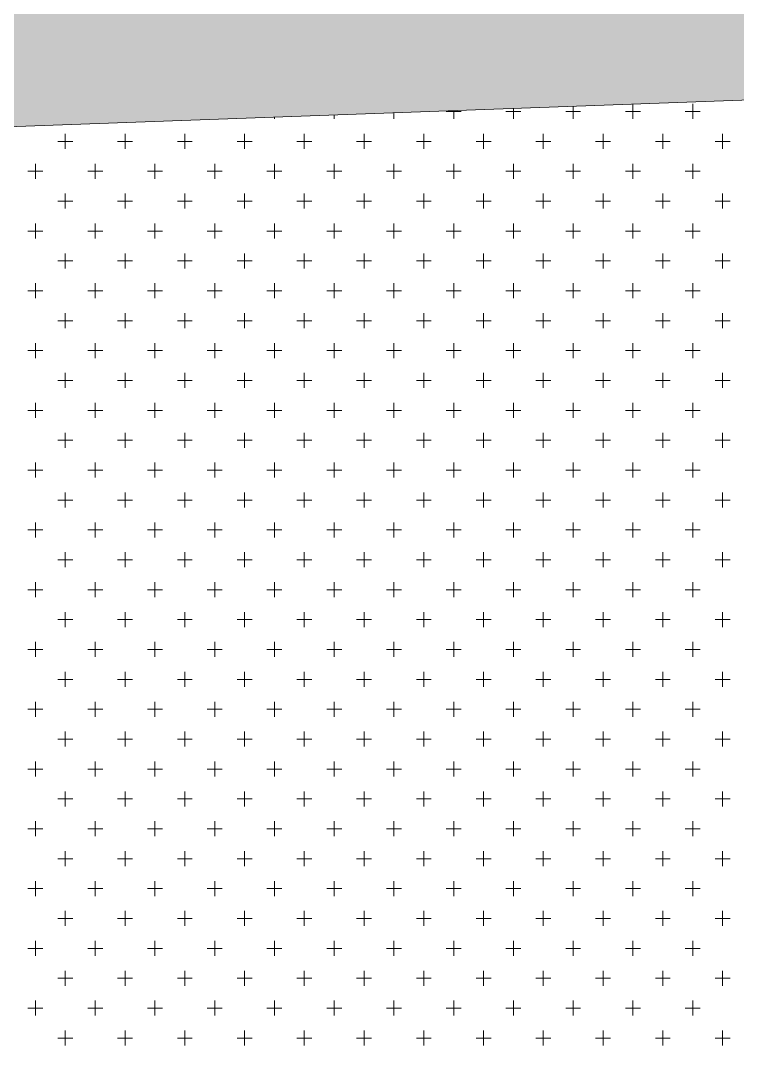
# Model space of a CAD drawing. Header units: metres. Extents: x 476631 to 477421, y 4483749 to 4484052.
# Drawn here: x 477063.91 to 477079.15, y 4483946.3 to 4483968.07 of the extents above; entities that cross this region are included whole.
import ezdxf

# ---------------------------------------------------------------- set-up
doc = ezdxf.new("R2010")
doc.units = ezdxf.units.M
doc.layers.add('PL_PARK', color=97, linetype='Continuous', lineweight=0)
doc.layers.add('serbest', color=10, linetype='Continuous', lineweight=0)

msp = doc.modelspace()

# ---------------------------------------------------------------- hatches: boundary and pattern name
at = {"layer": 'serbest', "true_color": 0x636466}
h = msp.add_hatch(color=251, dxfattribs=at)
h.dxf.hatch_style = 1
h.paths.add_polyline_path([(477094.763, 4483973.947), (477090.012, 4483973.784), (477078.019, 4483973.371), (477066.026, 4483972.959), (477054.033, 4483972.546), (477042.04, 4483972.134), (477030.046, 4483971.722), (477031.844, 4483964.821), (477031.384, 4483964.635), (477092.721, 4483966.873)])

# ---------------------------------------------------------------- linework, layer by layer
at = {"layer": 'PL_PARK', "color": 3}
msp.add_line((477031.384, 4483964.635), (477092.721, 4483966.873), dxfattribs=at)
at = {"layer": 'PL_PARK', "color": 3, "linetype": 'Continuous'}
for p, q in [((477074.389, 4483965.981), (477074.389, 4483966.204)), ((477075.659, 4483965.981), (477075.659, 4483966.25)), ((477076.929, 4483965.981), (477076.929, 4483966.297)), ((477078.199, 4483965.981), (477078.199, 4483966.299)), ((477069.309, 4483965.981), (477069.309, 4483966.019)), ((477070.579, 4483965.981), (477070.579, 4483966.065)), ((477071.849, 4483965.981), (477071.849, 4483966.111)), ((477072.96, 4483966.14), (477073.277, 4483966.14)), ((477073.119, 4483965.981), (477073.119, 4483966.158)), ((477074.23, 4483966.14), (477074.547, 4483966.14)), ((477075.5, 4483966.14), (477075.817, 4483966.14)), ((477076.77, 4483966.14), (477077.087, 4483966.14)), ((477078.04, 4483966.14), (477078.357, 4483966.14)), ((477064.864, 4483965.346), (477064.864, 4483965.664)), ((477066.134, 4483965.346), (477066.134, 4483965.664)), ((477067.404, 4483965.346), (477067.404, 4483965.664)), ((477068.674, 4483965.346), (477068.674, 4483965.664)), ((477069.944, 4483965.346), (477069.944, 4483965.664)), ((477071.214, 4483965.346), (477071.214, 4483965.664)), ((477072.484, 4483965.346), (477072.484, 4483965.664)), ((477073.754, 4483965.346), (477073.754, 4483965.664)), ((477075.024, 4483965.346), (477075.024, 4483965.664)), ((477076.294, 4483965.346), (477076.294, 4483965.664)), ((477077.564, 4483965.346), (477077.564, 4483965.664)), ((477078.834, 4483965.346), (477078.834, 4483965.664)), ((477064.705, 4483965.505), (477065.023, 4483965.505)), ((477065.975, 4483965.505), (477066.293, 4483965.505)), ((477067.245, 4483965.505), (477067.563, 4483965.505)), ((477068.515, 4483965.505), (477068.833, 4483965.505)), ((477069.785, 4483965.505), (477070.103, 4483965.505)), ((477071.055, 4483965.505), (477071.373, 4483965.505)), ((477072.325, 4483965.505), (477072.643, 4483965.505)), ((477073.595, 4483965.505), (477073.913, 4483965.505)), ((477074.865, 4483965.505), (477075.183, 4483965.505)), ((477076.135, 4483965.505), (477076.453, 4483965.505)), ((477077.405, 4483965.505), (477077.723, 4483965.505)), ((477078.675, 4483965.505), (477078.993, 4483965.505)), ((477064.07, 4483964.87), (477064.388, 4483964.87)), ((477064.229, 4483964.711), (477064.229, 4483965.029)), ((477065.34, 4483964.87), (477065.658, 4483964.87)), ((477065.499, 4483964.711), (477065.499, 4483965.029)), ((477066.61, 4483964.87), (477066.928, 4483964.87)), ((477066.769, 4483964.711), (477066.769, 4483965.029)), ((477067.88, 4483964.87), (477068.198, 4483964.87)), ((477068.039, 4483964.711), (477068.039, 4483965.029)), ((477069.15, 4483964.87), (477069.468, 4483964.87)), ((477069.309, 4483964.711), (477069.309, 4483965.029)), ((477070.42, 4483964.87), (477070.738, 4483964.87)), ((477070.579, 4483964.711), (477070.579, 4483965.029)), ((477071.69, 4483964.87), (477072.008, 4483964.87)), ((477071.849, 4483964.711), (477071.849, 4483965.029)), ((477072.96, 4483964.87), (477073.277, 4483964.87)), ((477073.119, 4483964.711), (477073.119, 4483965.029)), ((477074.23, 4483964.87), (477074.547, 4483964.87)), ((477074.389, 4483964.711), (477074.389, 4483965.029)), ((477075.5, 4483964.87), (477075.817, 4483964.87)), ((477075.659, 4483964.711), (477075.659, 4483965.029)), ((477076.77, 4483964.87), (477077.087, 4483964.87)), ((477076.929, 4483964.711), (477076.929, 4483965.029)), ((477078.04, 4483964.87), (477078.357, 4483964.87)), ((477078.199, 4483964.711), (477078.199, 4483965.029)), ((477064.705, 4483964.235), (477065.023, 4483964.235)), ((477064.864, 4483964.076), (477064.864, 4483964.394)), ((477065.975, 4483964.235), (477066.293, 4483964.235)), ((477066.134, 4483964.076), (477066.134, 4483964.394)), ((477067.245, 4483964.235), (477067.563, 4483964.235)), ((477067.404, 4483964.076), (477067.404, 4483964.394)), ((477068.515, 4483964.235), (477068.833, 4483964.235)), ((477068.674, 4483964.076), (477068.674, 4483964.394)), ((477069.785, 4483964.235), (477070.103, 4483964.235)), ((477069.944, 4483964.076), (477069.944, 4483964.394)), ((477071.055, 4483964.235), (477071.373, 4483964.235)), ((477071.214, 4483964.076), (477071.214, 4483964.394)), ((477072.325, 4483964.235), (477072.643, 4483964.235)), ((477072.484, 4483964.076), (477072.484, 4483964.394)), ((477073.595, 4483964.235), (477073.913, 4483964.235)), ((477073.754, 4483964.076), (477073.754, 4483964.394)), ((477074.865, 4483964.235), (477075.183, 4483964.235)), ((477075.024, 4483964.076), (477075.024, 4483964.394)), ((477076.135, 4483964.235), (477076.453, 4483964.235)), ((477076.294, 4483964.076), (477076.294, 4483964.394)), ((477077.405, 4483964.235), (477077.723, 4483964.235)), ((477077.564, 4483964.076), (477077.564, 4483964.394)), ((477078.675, 4483964.235), (477078.993, 4483964.235)), ((477078.834, 4483964.076), (477078.834, 4483964.394)), ((477064.07, 4483963.6), (477064.388, 4483963.6)), ((477064.229, 4483963.441), (477064.229, 4483963.759)), ((477065.34, 4483963.6), (477065.658, 4483963.6)), ((477065.499, 4483963.441), (477065.499, 4483963.759)), ((477066.61, 4483963.6), (477066.928, 4483963.6)), ((477066.769, 4483963.441), (477066.769, 4483963.759)), ((477067.88, 4483963.6), (477068.198, 4483963.6)), ((477068.039, 4483963.441), (477068.039, 4483963.759)), ((477069.15, 4483963.6), (477069.468, 4483963.6)), ((477069.309, 4483963.441), (477069.309, 4483963.759)), ((477070.42, 4483963.6), (477070.738, 4483963.6)), ((477070.579, 4483963.441), (477070.579, 4483963.759)), ((477071.69, 4483963.6), (477072.008, 4483963.6)), ((477071.849, 4483963.441), (477071.849, 4483963.759)), ((477072.96, 4483963.6), (477073.277, 4483963.6)), ((477073.119, 4483963.441), (477073.119, 4483963.759)), ((477074.23, 4483963.6), (477074.547, 4483963.6)), ((477074.389, 4483963.441), (477074.389, 4483963.759)), ((477075.5, 4483963.6), (477075.817, 4483963.6)), ((477075.659, 4483963.441), (477075.659, 4483963.759)), ((477076.77, 4483963.6), (477077.087, 4483963.6)), ((477076.929, 4483963.441), (477076.929, 4483963.759)), ((477078.04, 4483963.6), (477078.357, 4483963.6)), ((477078.199, 4483963.441), (477078.199, 4483963.759)), ((477064.864, 4483962.806), (477064.864, 4483963.124)), ((477066.134, 4483962.806), (477066.134, 4483963.124)), ((477067.404, 4483962.806), (477067.404, 4483963.124)), ((477068.674, 4483962.806), (477068.674, 4483963.124)), ((477069.944, 4483962.806), (477069.944, 4483963.124)), ((477071.214, 4483962.806), (477071.214, 4483963.124)), ((477072.484, 4483962.806), (477072.484, 4483963.124)), ((477073.754, 4483962.806), (477073.754, 4483963.124)), ((477075.024, 4483962.806), (477075.024, 4483963.124)), ((477076.294, 4483962.806), (477076.294, 4483963.124)), ((477077.564, 4483962.806), (477077.564, 4483963.124)), ((477078.834, 4483962.806), (477078.834, 4483963.124)), ((477064.705, 4483962.965), (477065.023, 4483962.965)), ((477065.975, 4483962.965), (477066.293, 4483962.965)), ((477067.245, 4483962.965), (477067.563, 4483962.965)), ((477068.515, 4483962.965), (477068.833, 4483962.965)), ((477069.785, 4483962.965), (477070.103, 4483962.965)), ((477071.055, 4483962.965), (477071.373, 4483962.965)), ((477072.325, 4483962.965), (477072.643, 4483962.965)), ((477073.595, 4483962.965), (477073.913, 4483962.965)), ((477074.865, 4483962.965), (477075.183, 4483962.965)), ((477076.135, 4483962.965), (477076.453, 4483962.965)), ((477077.405, 4483962.965), (477077.723, 4483962.965)), ((477078.675, 4483962.965), (477078.993, 4483962.965)), ((477064.229, 4483962.171), (477064.229, 4483962.489)), ((477065.499, 4483962.171), (477065.499, 4483962.489)), ((477066.769, 4483962.171), (477066.769, 4483962.489)), ((477068.039, 4483962.171), (477068.039, 4483962.489)), ((477069.309, 4483962.171), (477069.309, 4483962.489)), ((477070.579, 4483962.171), (477070.579, 4483962.489)), ((477071.849, 4483962.171), (477071.849, 4483962.489)), ((477073.119, 4483962.171), (477073.119, 4483962.489)), ((477074.389, 4483962.171), (477074.389, 4483962.489)), ((477075.659, 4483962.171), (477075.659, 4483962.489)), ((477076.929, 4483962.171), (477076.929, 4483962.489)), ((477078.199, 4483962.171), (477078.199, 4483962.489)), ((477064.07, 4483962.33), (477064.388, 4483962.33)), ((477065.34, 4483962.33), (477065.658, 4483962.33)), ((477066.61, 4483962.33), (477066.928, 4483962.33)), ((477067.88, 4483962.33), (477068.198, 4483962.33)), ((477069.15, 4483962.33), (477069.468, 4483962.33)), ((477070.42, 4483962.33), (477070.738, 4483962.33)), ((477071.69, 4483962.33), (477072.008, 4483962.33)), ((477072.96, 4483962.33), (477073.277, 4483962.33)), ((477074.23, 4483962.33), (477074.547, 4483962.33)), ((477075.5, 4483962.33), (477075.817, 4483962.33)), ((477076.77, 4483962.33), (477077.087, 4483962.33)), ((477078.04, 4483962.33), (477078.357, 4483962.33)), ((477064.864, 4483961.536), (477064.864, 4483961.854)), ((477066.134, 4483961.536), (477066.134, 4483961.854)), ((477067.404, 4483961.536), (477067.404, 4483961.854)), ((477068.674, 4483961.536), (477068.674, 4483961.854)), ((477069.944, 4483961.536), (477069.944, 4483961.854)), ((477071.214, 4483961.536), (477071.214, 4483961.854)), ((477072.484, 4483961.536), (477072.484, 4483961.854)), ((477073.754, 4483961.536), (477073.754, 4483961.854)), ((477075.024, 4483961.536), (477075.024, 4483961.854)), ((477076.294, 4483961.536), (477076.294, 4483961.854)), ((477077.564, 4483961.536), (477077.564, 4483961.854)), ((477078.834, 4483961.536), (477078.834, 4483961.854)), ((477064.705, 4483961.695), (477065.023, 4483961.695)), ((477065.975, 4483961.695), (477066.293, 4483961.695)), ((477067.245, 4483961.695), (477067.563, 4483961.695)), ((477068.515, 4483961.695), (477068.833, 4483961.695)), ((477069.785, 4483961.695), (477070.103, 4483961.695)), ((477071.055, 4483961.695), (477071.373, 4483961.695)), ((477072.325, 4483961.695), (477072.643, 4483961.695)), ((477073.595, 4483961.695), (477073.913, 4483961.695)), ((477074.865, 4483961.695), (477075.183, 4483961.695)), ((477076.135, 4483961.695), (477076.453, 4483961.695)), ((477077.405, 4483961.695), (477077.723, 4483961.695)), ((477078.675, 4483961.695), (477078.993, 4483961.695)), ((477064.229, 4483960.901), (477064.229, 4483961.219)), ((477065.499, 4483960.901), (477065.499, 4483961.219)), ((477066.769, 4483960.901), (477066.769, 4483961.219)), ((477068.039, 4483960.901), (477068.039, 4483961.219)), ((477069.309, 4483960.901), (477069.309, 4483961.219)), ((477070.579, 4483960.901), (477070.579, 4483961.219)), ((477071.849, 4483960.901), (477071.849, 4483961.219)), ((477073.119, 4483960.901), (477073.119, 4483961.219)), ((477074.389, 4483960.901), (477074.389, 4483961.219)), ((477075.659, 4483960.901), (477075.659, 4483961.219)), ((477076.929, 4483960.901), (477076.929, 4483961.219)), ((477078.199, 4483960.901), (477078.199, 4483961.219)), ((477064.07, 4483961.06), (477064.388, 4483961.06)), ((477065.34, 4483961.06), (477065.658, 4483961.06)), ((477066.61, 4483961.06), (477066.928, 4483961.06)), ((477067.88, 4483961.06), (477068.198, 4483961.06)), ((477069.15, 4483961.06), (477069.468, 4483961.06)), ((477070.42, 4483961.06), (477070.738, 4483961.06)), ((477071.69, 4483961.06), (477072.008, 4483961.06)), ((477072.96, 4483961.06), (477073.277, 4483961.06)), ((477074.23, 4483961.06), (477074.547, 4483961.06)), ((477075.5, 4483961.06), (477075.817, 4483961.06)), ((477076.77, 4483961.06), (477077.087, 4483961.06)), ((477078.04, 4483961.06), (477078.357, 4483961.06)), ((477064.864, 4483960.266), (477064.864, 4483960.584)), ((477066.134, 4483960.266), (477066.134, 4483960.584)), ((477067.404, 4483960.266), (477067.404, 4483960.584)), ((477068.674, 4483960.266), (477068.674, 4483960.584)), ((477069.944, 4483960.266), (477069.944, 4483960.584)), ((477071.214, 4483960.266), (477071.214, 4483960.584)), ((477072.484, 4483960.266), (477072.484, 4483960.584)), ((477073.754, 4483960.266), (477073.754, 4483960.584)), ((477075.024, 4483960.266), (477075.024, 4483960.584)), ((477076.294, 4483960.266), (477076.294, 4483960.584)), ((477077.564, 4483960.266), (477077.564, 4483960.584)), ((477078.834, 4483960.266), (477078.834, 4483960.584)), ((477064.705, 4483960.425), (477065.023, 4483960.425)), ((477065.975, 4483960.425), (477066.293, 4483960.425)), ((477067.245, 4483960.425), (477067.563, 4483960.425)), ((477068.515, 4483960.425), (477068.833, 4483960.425)), ((477069.785, 4483960.425), (477070.103, 4483960.425)), ((477071.055, 4483960.425), (477071.373, 4483960.425)), ((477072.325, 4483960.425), (477072.643, 4483960.425)), ((477073.595, 4483960.425), (477073.913, 4483960.425)), ((477074.865, 4483960.425), (477075.183, 4483960.425)), ((477076.135, 4483960.425), (477076.453, 4483960.425)), ((477077.405, 4483960.425), (477077.723, 4483960.425)), ((477078.675, 4483960.425), (477078.993, 4483960.425)), ((477064.229, 4483959.631), (477064.229, 4483959.949)), ((477065.499, 4483959.631), (477065.499, 4483959.949)), ((477066.769, 4483959.631), (477066.769, 4483959.949)), ((477068.039, 4483959.631), (477068.039, 4483959.949)), ((477069.309, 4483959.631), (477069.309, 4483959.949)), ((477070.579, 4483959.631), (477070.579, 4483959.949)), ((477071.849, 4483959.631), (477071.849, 4483959.949)), ((477073.119, 4483959.631), (477073.119, 4483959.949)), ((477074.389, 4483959.631), (477074.389, 4483959.949)), ((477075.659, 4483959.631), (477075.659, 4483959.949)), ((477076.929, 4483959.631), (477076.929, 4483959.949)), ((477078.199, 4483959.631), (477078.199, 4483959.949)), ((477064.07, 4483959.79), (477064.388, 4483959.79)), ((477065.34, 4483959.79), (477065.658, 4483959.79)), ((477066.61, 4483959.79), (477066.928, 4483959.79)), ((477067.88, 4483959.79), (477068.198, 4483959.79)), ((477069.15, 4483959.79), (477069.468, 4483959.79)), ((477070.42, 4483959.79), (477070.738, 4483959.79)), ((477071.69, 4483959.79), (477072.008, 4483959.79)), ((477072.96, 4483959.79), (477073.277, 4483959.79)), ((477074.23, 4483959.79), (477074.547, 4483959.79)), ((477075.5, 4483959.79), (477075.817, 4483959.79)), ((477076.77, 4483959.79), (477077.087, 4483959.79)), ((477078.04, 4483959.79), (477078.357, 4483959.79)), ((477064.864, 4483958.996), (477064.864, 4483959.314)), ((477066.134, 4483958.996), (477066.134, 4483959.314)), ((477067.404, 4483958.996), (477067.404, 4483959.314)), ((477068.674, 4483958.996), (477068.674, 4483959.314)), ((477069.944, 4483958.996), (477069.944, 4483959.314)), ((477071.214, 4483958.996), (477071.214, 4483959.314)), ((477072.484, 4483958.996), (477072.484, 4483959.314)), ((477073.754, 4483958.996), (477073.754, 4483959.314)), ((477075.024, 4483958.996), (477075.024, 4483959.314)), ((477076.294, 4483958.996), (477076.294, 4483959.314)), ((477077.564, 4483958.996), (477077.564, 4483959.314)), ((477078.834, 4483958.996), (477078.834, 4483959.314)), ((477064.705, 4483959.155), (477065.023, 4483959.155)), ((477065.975, 4483959.155), (477066.293, 4483959.155)), ((477067.245, 4483959.155), (477067.563, 4483959.155)), ((477068.515, 4483959.155), (477068.833, 4483959.155)), ((477069.785, 4483959.155), (477070.103, 4483959.155)), ((477071.055, 4483959.155), (477071.373, 4483959.155)), ((477072.325, 4483959.155), (477072.643, 4483959.155)), ((477073.595, 4483959.155), (477073.913, 4483959.155)), ((477074.865, 4483959.155), (477075.183, 4483959.155)), ((477076.135, 4483959.155), (477076.453, 4483959.155)), ((477077.405, 4483959.155), (477077.723, 4483959.155)), ((477078.675, 4483959.155), (477078.993, 4483959.155)), ((477064.229, 4483958.361), (477064.229, 4483958.679)), ((477065.499, 4483958.361), (477065.499, 4483958.679)), ((477066.769, 4483958.361), (477066.769, 4483958.679)), ((477068.039, 4483958.361), (477068.039, 4483958.679)), ((477069.309, 4483958.361), (477069.309, 4483958.679)), ((477070.579, 4483958.361), (477070.579, 4483958.679)), ((477071.849, 4483958.361), (477071.849, 4483958.679)), ((477073.119, 4483958.361), (477073.119, 4483958.679)), ((477074.389, 4483958.361), (477074.389, 4483958.679)), ((477075.659, 4483958.361), (477075.659, 4483958.679)), ((477076.929, 4483958.361), (477076.929, 4483958.679)), ((477078.199, 4483958.361), (477078.199, 4483958.679)), ((477064.07, 4483958.52), (477064.388, 4483958.52)), ((477065.34, 4483958.52), (477065.658, 4483958.52)), ((477066.61, 4483958.52), (477066.928, 4483958.52)), ((477067.88, 4483958.52), (477068.198, 4483958.52)), ((477069.15, 4483958.52), (477069.468, 4483958.52)), ((477070.42, 4483958.52), (477070.738, 4483958.52)), ((477071.69, 4483958.52), (477072.008, 4483958.52)), ((477072.96, 4483958.52), (477073.277, 4483958.52)), ((477074.23, 4483958.52), (477074.547, 4483958.52)), ((477075.5, 4483958.52), (477075.817, 4483958.52)), ((477076.77, 4483958.52), (477077.087, 4483958.52)), ((477078.04, 4483958.52), (477078.357, 4483958.52)), ((477064.864, 4483957.726), (477064.864, 4483958.044)), ((477066.134, 4483957.726), (477066.134, 4483958.044)), ((477067.404, 4483957.726), (477067.404, 4483958.044)), ((477068.674, 4483957.726), (477068.674, 4483958.044)), ((477069.944, 4483957.726), (477069.944, 4483958.044)), ((477071.214, 4483957.726), (477071.214, 4483958.044)), ((477072.484, 4483957.726), (477072.484, 4483958.044)), ((477073.754, 4483957.726), (477073.754, 4483958.044)), ((477075.024, 4483957.726), (477075.024, 4483958.044)), ((477076.294, 4483957.726), (477076.294, 4483958.044)), ((477077.564, 4483957.726), (477077.564, 4483958.044)), ((477078.834, 4483957.726), (477078.834, 4483958.044)), ((477064.705, 4483957.885), (477065.023, 4483957.885)), ((477065.975, 4483957.885), (477066.293, 4483957.885)), ((477067.245, 4483957.885), (477067.563, 4483957.885)), ((477068.515, 4483957.885), (477068.833, 4483957.885)), ((477069.785, 4483957.885), (477070.103, 4483957.885)), ((477071.055, 4483957.885), (477071.373, 4483957.885)), ((477072.325, 4483957.885), (477072.643, 4483957.885)), ((477073.595, 4483957.885), (477073.913, 4483957.885)), ((477074.865, 4483957.885), (477075.183, 4483957.885)), ((477076.135, 4483957.885), (477076.453, 4483957.885)), ((477077.405, 4483957.885), (477077.723, 4483957.885)), ((477078.675, 4483957.885), (477078.993, 4483957.885)), ((477064.07, 4483957.25), (477064.388, 4483957.25)), ((477064.229, 4483957.091), (477064.229, 4483957.409)), ((477065.34, 4483957.25), (477065.658, 4483957.25)), ((477065.499, 4483957.091), (477065.499, 4483957.409)), ((477066.61, 4483957.25), (477066.928, 4483957.25)), ((477066.769, 4483957.091), (477066.769, 4483957.409)), ((477067.88, 4483957.25), (477068.198, 4483957.25)), ((477068.039, 4483957.091), (477068.039, 4483957.409)), ((477069.15, 4483957.25), (477069.468, 4483957.25)), ((477069.309, 4483957.091), (477069.309, 4483957.409)), ((477070.42, 4483957.25), (477070.738, 4483957.25)), ((477070.579, 4483957.091), (477070.579, 4483957.409)), ((477071.69, 4483957.25), (477072.008, 4483957.25)), ((477071.849, 4483957.091), (477071.849, 4483957.409)), ((477072.96, 4483957.25), (477073.277, 4483957.25)), ((477073.119, 4483957.091), (477073.119, 4483957.409)), ((477074.23, 4483957.25), (477074.547, 4483957.25)), ((477074.389, 4483957.091), (477074.389, 4483957.409)), ((477075.5, 4483957.25), (477075.817, 4483957.25)), ((477075.659, 4483957.091), (477075.659, 4483957.409)), ((477076.77, 4483957.25), (477077.087, 4483957.25)), ((477076.929, 4483957.091), (477076.929, 4483957.409)), ((477078.04, 4483957.25), (477078.357, 4483957.25)), ((477078.199, 4483957.091), (477078.199, 4483957.409)), ((477064.705, 4483956.615), (477065.023, 4483956.615)), ((477064.864, 4483956.456), (477064.864, 4483956.774)), ((477065.975, 4483956.615), (477066.293, 4483956.615)), ((477066.134, 4483956.456), (477066.134, 4483956.774)), ((477067.245, 4483956.615), (477067.563, 4483956.615)), ((477067.404, 4483956.456), (477067.404, 4483956.774)), ((477068.515, 4483956.615), (477068.833, 4483956.615)), ((477068.674, 4483956.456), (477068.674, 4483956.774)), ((477069.785, 4483956.615), (477070.103, 4483956.615)), ((477069.944, 4483956.456), (477069.944, 4483956.774)), ((477071.055, 4483956.615), (477071.373, 4483956.615)), ((477071.214, 4483956.456), (477071.214, 4483956.774)), ((477072.325, 4483956.615), (477072.643, 4483956.615)), ((477072.484, 4483956.456), (477072.484, 4483956.774)), ((477073.595, 4483956.615), (477073.913, 4483956.615)), ((477073.754, 4483956.456), (477073.754, 4483956.774)), ((477074.865, 4483956.615), (477075.183, 4483956.615)), ((477075.024, 4483956.456), (477075.024, 4483956.774)), ((477076.135, 4483956.615), (477076.453, 4483956.615)), ((477076.294, 4483956.456), (477076.294, 4483956.774)), ((477077.405, 4483956.615), (477077.723, 4483956.615)), ((477077.564, 4483956.456), (477077.564, 4483956.774)), ((477078.675, 4483956.615), (477078.993, 4483956.615)), ((477078.834, 4483956.456), (477078.834, 4483956.774)), ((477064.07, 4483955.98), (477064.388, 4483955.98)), ((477064.229, 4483955.821), (477064.229, 4483956.139)), ((477065.34, 4483955.98), (477065.658, 4483955.98)), ((477065.499, 4483955.821), (477065.499, 4483956.139)), ((477066.61, 4483955.98), (477066.928, 4483955.98)), ((477066.769, 4483955.821), (477066.769, 4483956.139)), ((477067.88, 4483955.98), (477068.198, 4483955.98)), ((477068.039, 4483955.821), (477068.039, 4483956.139)), ((477069.15, 4483955.98), (477069.468, 4483955.98)), ((477069.309, 4483955.821), (477069.309, 4483956.139)), ((477070.42, 4483955.98), (477070.738, 4483955.98)), ((477070.579, 4483955.821), (477070.579, 4483956.139)), ((477071.69, 4483955.98), (477072.008, 4483955.98)), ((477071.849, 4483955.821), (477071.849, 4483956.139)), ((477072.96, 4483955.98), (477073.277, 4483955.98)), ((477073.119, 4483955.821), (477073.119, 4483956.139)), ((477074.23, 4483955.98), (477074.547, 4483955.98)), ((477074.389, 4483955.821), (477074.389, 4483956.139)), ((477075.5, 4483955.98), (477075.817, 4483955.98)), ((477075.659, 4483955.821), (477075.659, 4483956.139)), ((477076.77, 4483955.98), (477077.087, 4483955.98)), ((477076.929, 4483955.821), (477076.929, 4483956.139)), ((477078.04, 4483955.98), (477078.357, 4483955.98)), ((477078.199, 4483955.821), (477078.199, 4483956.139)), ((477064.864, 4483955.186), (477064.864, 4483955.504)), ((477066.134, 4483955.186), (477066.134, 4483955.504)), ((477067.404, 4483955.186), (477067.404, 4483955.504)), ((477068.674, 4483955.186), (477068.674, 4483955.504)), ((477069.944, 4483955.186), (477069.944, 4483955.504)), ((477071.214, 4483955.186), (477071.214, 4483955.504)), ((477072.484, 4483955.186), (477072.484, 4483955.504)), ((477073.754, 4483955.186), (477073.754, 4483955.504)), ((477075.024, 4483955.186), (477075.024, 4483955.504)), ((477076.294, 4483955.186), (477076.294, 4483955.504)), ((477077.564, 4483955.186), (477077.564, 4483955.504)), ((477078.834, 4483955.186), (477078.834, 4483955.504)), ((477064.705, 4483955.345), (477065.023, 4483955.345)), ((477065.975, 4483955.345), (477066.293, 4483955.345)), ((477067.245, 4483955.345), (477067.563, 4483955.345)), ((477068.515, 4483955.345), (477068.833, 4483955.345)), ((477069.785, 4483955.345), (477070.103, 4483955.345)), ((477071.055, 4483955.345), (477071.373, 4483955.345)), ((477072.325, 4483955.345), (477072.643, 4483955.345)), ((477073.595, 4483955.345), (477073.913, 4483955.345)), ((477074.865, 4483955.345), (477075.183, 4483955.345)), ((477076.135, 4483955.345), (477076.453, 4483955.345)), ((477077.405, 4483955.345), (477077.723, 4483955.345)), ((477078.675, 4483955.345), (477078.993, 4483955.345)), ((477064.229, 4483954.551), (477064.229, 4483954.869)), ((477065.499, 4483954.551), (477065.499, 4483954.869)), ((477066.769, 4483954.551), (477066.769, 4483954.869)), ((477068.039, 4483954.551), (477068.039, 4483954.869)), ((477069.309, 4483954.551), (477069.309, 4483954.869)), ((477070.579, 4483954.551), (477070.579, 4483954.869)), ((477071.849, 4483954.551), (477071.849, 4483954.869)), ((477073.119, 4483954.551), (477073.119, 4483954.869)), ((477074.389, 4483954.551), (477074.389, 4483954.869)), ((477075.659, 4483954.551), (477075.659, 4483954.869)), ((477076.929, 4483954.551), (477076.929, 4483954.869)), ((477078.199, 4483954.551), (477078.199, 4483954.869)), ((477064.07, 4483954.71), (477064.388, 4483954.71)), ((477065.34, 4483954.71), (477065.658, 4483954.71)), ((477066.61, 4483954.71), (477066.928, 4483954.71)), ((477067.88, 4483954.71), (477068.198, 4483954.71)), ((477069.15, 4483954.71), (477069.468, 4483954.71)), ((477070.42, 4483954.71), (477070.738, 4483954.71)), ((477071.69, 4483954.71), (477072.008, 4483954.71)), ((477072.96, 4483954.71), (477073.277, 4483954.71)), ((477074.23, 4483954.71), (477074.547, 4483954.71)), ((477075.5, 4483954.71), (477075.817, 4483954.71)), ((477076.77, 4483954.71), (477077.087, 4483954.71)), ((477078.04, 4483954.71), (477078.357, 4483954.71)), ((477064.864, 4483953.916), (477064.864, 4483954.234)), ((477066.134, 4483953.916), (477066.134, 4483954.234)), ((477067.404, 4483953.916), (477067.404, 4483954.234)), ((477068.674, 4483953.916), (477068.674, 4483954.234)), ((477069.944, 4483953.916), (477069.944, 4483954.234)), ((477071.214, 4483953.916), (477071.214, 4483954.234)), ((477072.484, 4483953.916), (477072.484, 4483954.234)), ((477073.754, 4483953.916), (477073.754, 4483954.234)), ((477075.024, 4483953.916), (477075.024, 4483954.234)), ((477076.294, 4483953.916), (477076.294, 4483954.234)), ((477077.564, 4483953.916), (477077.564, 4483954.234)), ((477078.834, 4483953.916), (477078.834, 4483954.234)), ((477064.705, 4483954.075), (477065.023, 4483954.075)), ((477065.975, 4483954.075), (477066.293, 4483954.075)), ((477067.245, 4483954.075), (477067.563, 4483954.075)), ((477068.515, 4483954.075), (477068.833, 4483954.075)), ((477069.785, 4483954.075), (477070.103, 4483954.075)), ((477071.055, 4483954.075), (477071.373, 4483954.075)), ((477072.325, 4483954.075), (477072.643, 4483954.075)), ((477073.595, 4483954.075), (477073.913, 4483954.075)), ((477074.865, 4483954.075), (477075.183, 4483954.075)), ((477076.135, 4483954.075), (477076.453, 4483954.075)), ((477077.405, 4483954.075), (477077.723, 4483954.075)), ((477078.675, 4483954.075), (477078.993, 4483954.075)), ((477064.229, 4483953.281), (477064.229, 4483953.599)), ((477065.499, 4483953.281), (477065.499, 4483953.599)), ((477066.769, 4483953.281), (477066.769, 4483953.599)), ((477068.039, 4483953.281), (477068.039, 4483953.599)), ((477069.309, 4483953.281), (477069.309, 4483953.599)), ((477070.579, 4483953.281), (477070.579, 4483953.599)), ((477071.849, 4483953.281), (477071.849, 4483953.599)), ((477073.119, 4483953.281), (477073.119, 4483953.599)), ((477074.389, 4483953.281), (477074.389, 4483953.599)), ((477075.659, 4483953.281), (477075.659, 4483953.599)), ((477076.929, 4483953.281), (477076.929, 4483953.599)), ((477078.199, 4483953.281), (477078.199, 4483953.599)), ((477064.07, 4483953.44), (477064.388, 4483953.44)), ((477065.34, 4483953.44), (477065.658, 4483953.44)), ((477066.61, 4483953.44), (477066.928, 4483953.44)), ((477067.88, 4483953.44), (477068.198, 4483953.44)), ((477069.15, 4483953.44), (477069.468, 4483953.44)), ((477070.42, 4483953.44), (477070.738, 4483953.44)), ((477071.69, 4483953.44), (477072.008, 4483953.44)), ((477072.96, 4483953.44), (477073.277, 4483953.44)), ((477074.23, 4483953.44), (477074.547, 4483953.44)), ((477075.5, 4483953.44), (477075.817, 4483953.44)), ((477076.77, 4483953.44), (477077.087, 4483953.44)), ((477078.04, 4483953.44), (477078.357, 4483953.44)), ((477064.864, 4483952.646), (477064.864, 4483952.964)), ((477066.134, 4483952.646), (477066.134, 4483952.964)), ((477067.404, 4483952.646), (477067.404, 4483952.964)), ((477068.674, 4483952.646), (477068.674, 4483952.964)), ((477069.944, 4483952.646), (477069.944, 4483952.964)), ((477071.214, 4483952.646), (477071.214, 4483952.964)), ((477072.484, 4483952.646), (477072.484, 4483952.964)), ((477073.754, 4483952.646), (477073.754, 4483952.964)), ((477075.024, 4483952.646), (477075.024, 4483952.964)), ((477076.294, 4483952.646), (477076.294, 4483952.964)), ((477077.564, 4483952.646), (477077.564, 4483952.964)), ((477078.834, 4483952.646), (477078.834, 4483952.964)), ((477064.705, 4483952.805), (477065.023, 4483952.805)), ((477065.975, 4483952.805), (477066.293, 4483952.805)), ((477067.245, 4483952.805), (477067.563, 4483952.805)), ((477068.515, 4483952.805), (477068.833, 4483952.805)), ((477069.785, 4483952.805), (477070.103, 4483952.805)), ((477071.055, 4483952.805), (477071.373, 4483952.805)), ((477072.325, 4483952.805), (477072.643, 4483952.805)), ((477073.595, 4483952.805), (477073.913, 4483952.805)), ((477074.865, 4483952.805), (477075.183, 4483952.805)), ((477076.135, 4483952.805), (477076.453, 4483952.805)), ((477077.405, 4483952.805), (477077.723, 4483952.805)), ((477078.675, 4483952.805), (477078.993, 4483952.805)), ((477064.229, 4483952.011), (477064.229, 4483952.329)), ((477065.499, 4483952.011), (477065.499, 4483952.329)), ((477066.769, 4483952.011), (477066.769, 4483952.329)), ((477068.039, 4483952.011), (477068.039, 4483952.329)), ((477069.309, 4483952.011), (477069.309, 4483952.329)), ((477070.579, 4483952.011), (477070.579, 4483952.329)), ((477071.849, 4483952.011), (477071.849, 4483952.329)), ((477073.119, 4483952.011), (477073.119, 4483952.329)), ((477074.389, 4483952.011), (477074.389, 4483952.329)), ((477075.659, 4483952.011), (477075.659, 4483952.329)), ((477076.929, 4483952.011), (477076.929, 4483952.329)), ((477078.199, 4483952.011), (477078.199, 4483952.329)), ((477064.07, 4483952.17), (477064.388, 4483952.17)), ((477065.34, 4483952.17), (477065.658, 4483952.17)), ((477066.61, 4483952.17), (477066.928, 4483952.17)), ((477067.88, 4483952.17), (477068.198, 4483952.17)), ((477069.15, 4483952.17), (477069.468, 4483952.17)), ((477070.42, 4483952.17), (477070.738, 4483952.17)), ((477071.69, 4483952.17), (477072.008, 4483952.17)), ((477072.96, 4483952.17), (477073.277, 4483952.17)), ((477074.23, 4483952.17), (477074.547, 4483952.17)), ((477075.5, 4483952.17), (477075.817, 4483952.17)), ((477076.77, 4483952.17), (477077.087, 4483952.17)), ((477078.04, 4483952.17), (477078.357, 4483952.17)), ((477064.864, 4483951.376), (477064.864, 4483951.694)), ((477066.134, 4483951.376), (477066.134, 4483951.694)), ((477067.404, 4483951.376), (477067.404, 4483951.694)), ((477068.674, 4483951.376), (477068.674, 4483951.694)), ((477069.944, 4483951.376), (477069.944, 4483951.694)), ((477071.214, 4483951.376), (477071.214, 4483951.694)), ((477072.484, 4483951.376), (477072.484, 4483951.694)), ((477073.754, 4483951.376), (477073.754, 4483951.694)), ((477075.024, 4483951.376), (477075.024, 4483951.694)), ((477076.294, 4483951.376), (477076.294, 4483951.694)), ((477077.564, 4483951.376), (477077.564, 4483951.694)), ((477078.834, 4483951.376), (477078.834, 4483951.694)), ((477064.705, 4483951.535), (477065.023, 4483951.535)), ((477065.975, 4483951.535), (477066.293, 4483951.535)), ((477067.245, 4483951.535), (477067.563, 4483951.535)), ((477068.515, 4483951.535), (477068.833, 4483951.535)), ((477069.785, 4483951.535), (477070.103, 4483951.535)), ((477071.055, 4483951.535), (477071.373, 4483951.535)), ((477072.325, 4483951.535), (477072.643, 4483951.535)), ((477073.595, 4483951.535), (477073.913, 4483951.535)), ((477074.865, 4483951.535), (477075.183, 4483951.535)), ((477076.135, 4483951.535), (477076.453, 4483951.535)), ((477077.405, 4483951.535), (477077.723, 4483951.535)), ((477078.675, 4483951.535), (477078.993, 4483951.535)), ((477064.229, 4483950.741), (477064.229, 4483951.059)), ((477065.499, 4483950.741), (477065.499, 4483951.059)), ((477066.769, 4483950.741), (477066.769, 4483951.059)), ((477068.039, 4483950.741), (477068.039, 4483951.059)), ((477069.309, 4483950.741), (477069.309, 4483951.059)), ((477070.579, 4483950.741), (477070.579, 4483951.059)), ((477071.849, 4483950.741), (477071.849, 4483951.059)), ((477073.119, 4483950.741), (477073.119, 4483951.059)), ((477074.389, 4483950.741), (477074.389, 4483951.059)), ((477075.659, 4483950.741), (477075.659, 4483951.059)), ((477076.929, 4483950.741), (477076.929, 4483951.059)), ((477078.199, 4483950.741), (477078.199, 4483951.059)), ((477064.07, 4483950.9), (477064.388, 4483950.9)), ((477065.34, 4483950.9), (477065.658, 4483950.9)), ((477066.61, 4483950.9), (477066.928, 4483950.9)), ((477067.88, 4483950.9), (477068.198, 4483950.9)), ((477069.15, 4483950.9), (477069.468, 4483950.9)), ((477070.42, 4483950.9), (477070.738, 4483950.9)), ((477071.69, 4483950.9), (477072.008, 4483950.9)), ((477072.96, 4483950.9), (477073.277, 4483950.9)), ((477074.23, 4483950.9), (477074.547, 4483950.9)), ((477075.5, 4483950.9), (477075.817, 4483950.9)), ((477076.77, 4483950.9), (477077.087, 4483950.9)), ((477078.04, 4483950.9), (477078.357, 4483950.9)), ((477064.705, 4483950.265), (477065.023, 4483950.265)), ((477064.864, 4483950.106), (477064.864, 4483950.424)), ((477065.975, 4483950.265), (477066.293, 4483950.265)), ((477066.134, 4483950.106), (477066.134, 4483950.424)), ((477067.245, 4483950.265), (477067.563, 4483950.265)), ((477067.404, 4483950.106), (477067.404, 4483950.424)), ((477068.515, 4483950.265), (477068.833, 4483950.265)), ((477068.674, 4483950.106), (477068.674, 4483950.424)), ((477069.785, 4483950.265), (477070.103, 4483950.265)), ((477069.944, 4483950.106), (477069.944, 4483950.424)), ((477071.055, 4483950.265), (477071.373, 4483950.265)), ((477071.214, 4483950.106), (477071.214, 4483950.424)), ((477072.325, 4483950.265), (477072.643, 4483950.265)), ((477072.484, 4483950.106), (477072.484, 4483950.424)), ((477073.595, 4483950.265), (477073.913, 4483950.265)), ((477073.754, 4483950.106), (477073.754, 4483950.424)), ((477074.865, 4483950.265), (477075.183, 4483950.265)), ((477075.024, 4483950.106), (477075.024, 4483950.424)), ((477076.135, 4483950.265), (477076.453, 4483950.265)), ((477076.294, 4483950.106), (477076.294, 4483950.424)), ((477077.405, 4483950.265), (477077.723, 4483950.265)), ((477077.564, 4483950.106), (477077.564, 4483950.424)), ((477078.675, 4483950.265), (477078.993, 4483950.265)), ((477078.834, 4483950.106), (477078.834, 4483950.424)), ((477064.07, 4483949.63), (477064.388, 4483949.63)), ((477064.229, 4483949.471), (477064.229, 4483949.789)), ((477065.34, 4483949.63), (477065.658, 4483949.63)), ((477065.499, 4483949.471), (477065.499, 4483949.789)), ((477066.61, 4483949.63), (477066.928, 4483949.63)), ((477066.769, 4483949.471), (477066.769, 4483949.789)), ((477067.88, 4483949.63), (477068.198, 4483949.63)), ((477068.039, 4483949.471), (477068.039, 4483949.789)), ((477069.15, 4483949.63), (477069.468, 4483949.63)), ((477069.309, 4483949.471), (477069.309, 4483949.789)), ((477070.42, 4483949.63), (477070.738, 4483949.63)), ((477070.579, 4483949.471), (477070.579, 4483949.789)), ((477071.69, 4483949.63), (477072.008, 4483949.63)), ((477071.849, 4483949.471), (477071.849, 4483949.789)), ((477072.96, 4483949.63), (477073.277, 4483949.63)), ((477073.119, 4483949.471), (477073.119, 4483949.789)), ((477074.23, 4483949.63), (477074.547, 4483949.63)), ((477074.389, 4483949.471), (477074.389, 4483949.789)), ((477075.5, 4483949.63), (477075.817, 4483949.63)), ((477075.659, 4483949.471), (477075.659, 4483949.789)), ((477076.77, 4483949.63), (477077.087, 4483949.63)), ((477076.929, 4483949.471), (477076.929, 4483949.789)), ((477078.04, 4483949.63), (477078.357, 4483949.63)), ((477078.199, 4483949.471), (477078.199, 4483949.789)), ((477064.705, 4483948.995), (477065.023, 4483948.995)), ((477064.864, 4483948.836), (477064.864, 4483949.154)), ((477065.975, 4483948.995), (477066.293, 4483948.995)), ((477066.134, 4483948.836), (477066.134, 4483949.154)), ((477067.245, 4483948.995), (477067.563, 4483948.995)), ((477067.404, 4483948.836), (477067.404, 4483949.154)), ((477068.515, 4483948.995), (477068.833, 4483948.995)), ((477068.674, 4483948.836), (477068.674, 4483949.154)), ((477069.785, 4483948.995), (477070.103, 4483948.995)), ((477069.944, 4483948.836), (477069.944, 4483949.154)), ((477071.055, 4483948.995), (477071.373, 4483948.995)), ((477071.214, 4483948.836), (477071.214, 4483949.154)), ((477072.325, 4483948.995), (477072.643, 4483948.995)), ((477072.484, 4483948.836), (477072.484, 4483949.154)), ((477073.595, 4483948.995), (477073.913, 4483948.995)), ((477073.754, 4483948.836), (477073.754, 4483949.154)), ((477074.865, 4483948.995), (477075.183, 4483948.995)), ((477075.024, 4483948.836), (477075.024, 4483949.154)), ((477076.135, 4483948.995), (477076.453, 4483948.995)), ((477076.294, 4483948.836), (477076.294, 4483949.154)), ((477077.405, 4483948.995), (477077.723, 4483948.995)), ((477077.564, 4483948.836), (477077.564, 4483949.154)), ((477078.675, 4483948.995), (477078.993, 4483948.995)), ((477078.834, 4483948.836), (477078.834, 4483949.154)), ((477064.07, 4483948.36), (477064.388, 4483948.36)), ((477064.229, 4483948.201), (477064.229, 4483948.519)), ((477065.34, 4483948.36), (477065.658, 4483948.36)), ((477065.499, 4483948.201), (477065.499, 4483948.519)), ((477066.61, 4483948.36), (477066.928, 4483948.36)), ((477066.769, 4483948.201), (477066.769, 4483948.519)), ((477067.88, 4483948.36), (477068.198, 4483948.36)), ((477068.039, 4483948.201), (477068.039, 4483948.519)), ((477069.15, 4483948.36), (477069.468, 4483948.36)), ((477069.309, 4483948.201), (477069.309, 4483948.519)), ((477070.42, 4483948.36), (477070.738, 4483948.36)), ((477070.579, 4483948.201), (477070.579, 4483948.519)), ((477071.69, 4483948.36), (477072.008, 4483948.36)), ((477071.849, 4483948.201), (477071.849, 4483948.519)), ((477072.96, 4483948.36), (477073.277, 4483948.36)), ((477073.119, 4483948.201), (477073.119, 4483948.519)), ((477074.23, 4483948.36), (477074.547, 4483948.36)), ((477074.389, 4483948.201), (477074.389, 4483948.519)), ((477075.5, 4483948.36), (477075.817, 4483948.36)), ((477075.659, 4483948.201), (477075.659, 4483948.519)), ((477076.77, 4483948.36), (477077.087, 4483948.36)), ((477076.929, 4483948.201), (477076.929, 4483948.519)), ((477078.04, 4483948.36), (477078.357, 4483948.36)), ((477078.199, 4483948.201), (477078.199, 4483948.519)), ((477064.864, 4483947.566), (477064.864, 4483947.884)), ((477066.134, 4483947.566), (477066.134, 4483947.884)), ((477067.404, 4483947.566), (477067.404, 4483947.884)), ((477068.674, 4483947.566), (477068.674, 4483947.884)), ((477069.944, 4483947.566), (477069.944, 4483947.884)), ((477071.214, 4483947.566), (477071.214, 4483947.884)), ((477072.484, 4483947.566), (477072.484, 4483947.884)), ((477073.754, 4483947.566), (477073.754, 4483947.884)), ((477075.024, 4483947.566), (477075.024, 4483947.884)), ((477076.294, 4483947.566), (477076.294, 4483947.884)), ((477077.564, 4483947.566), (477077.564, 4483947.884)), ((477078.834, 4483947.566), (477078.834, 4483947.884)), ((477064.705, 4483947.725), (477065.023, 4483947.725)), ((477065.975, 4483947.725), (477066.293, 4483947.725)), ((477067.245, 4483947.725), (477067.563, 4483947.725)), ((477068.515, 4483947.725), (477068.833, 4483947.725)), ((477069.785, 4483947.725), (477070.103, 4483947.725)), ((477071.055, 4483947.725), (477071.373, 4483947.725)), ((477072.325, 4483947.725), (477072.643, 4483947.725)), ((477073.595, 4483947.725), (477073.913, 4483947.725)), ((477074.865, 4483947.725), (477075.183, 4483947.725)), ((477076.135, 4483947.725), (477076.453, 4483947.725)), ((477077.405, 4483947.725), (477077.723, 4483947.725)), ((477078.675, 4483947.725), (477078.993, 4483947.725)), ((477064.229, 4483946.931), (477064.229, 4483947.249)), ((477065.499, 4483946.931), (477065.499, 4483947.249)), ((477066.769, 4483946.931), (477066.769, 4483947.249)), ((477068.039, 4483946.931), (477068.039, 4483947.249)), ((477069.309, 4483946.931), (477069.309, 4483947.249)), ((477070.579, 4483946.931), (477070.579, 4483947.249)), ((477071.849, 4483946.931), (477071.849, 4483947.249)), ((477073.119, 4483946.931), (477073.119, 4483947.249)), ((477074.389, 4483946.931), (477074.389, 4483947.249)), ((477075.659, 4483946.931), (477075.659, 4483947.249)), ((477076.929, 4483946.931), (477076.929, 4483947.249)), ((477078.199, 4483946.931), (477078.199, 4483947.249)), ((477064.07, 4483947.09), (477064.388, 4483947.09)), ((477065.34, 4483947.09), (477065.658, 4483947.09)), ((477066.61, 4483947.09), (477066.928, 4483947.09)), ((477067.88, 4483947.09), (477068.198, 4483947.09)), ((477069.15, 4483947.09), (477069.468, 4483947.09)), ((477070.42, 4483947.09), (477070.738, 4483947.09)), ((477071.69, 4483947.09), (477072.008, 4483947.09)), ((477072.96, 4483947.09), (477073.277, 4483947.09)), ((477074.23, 4483947.09), (477074.547, 4483947.09)), ((477075.5, 4483947.09), (477075.817, 4483947.09)), ((477076.77, 4483947.09), (477077.087, 4483947.09)), ((477078.04, 4483947.09), (477078.357, 4483947.09)), ((477064.864, 4483946.296), (477064.864, 4483946.614)), ((477066.134, 4483946.296), (477066.134, 4483946.614)), ((477067.404, 4483946.296), (477067.404, 4483946.614)), ((477068.674, 4483946.296), (477068.674, 4483946.614)), ((477069.944, 4483946.296), (477069.944, 4483946.614)), ((477071.214, 4483946.296), (477071.214, 4483946.614)), ((477072.484, 4483946.296), (477072.484, 4483946.614)), ((477073.754, 4483946.296), (477073.754, 4483946.614)), ((477075.024, 4483946.296), (477075.024, 4483946.614)), ((477076.294, 4483946.296), (477076.294, 4483946.614)), ((477077.564, 4483946.296), (477077.564, 4483946.614)), ((477078.834, 4483946.296), (477078.834, 4483946.614)), ((477064.705, 4483946.455), (477065.023, 4483946.455)), ((477065.975, 4483946.455), (477066.293, 4483946.455)), ((477067.245, 4483946.455), (477067.563, 4483946.455)), ((477068.515, 4483946.455), (477068.833, 4483946.455)), ((477069.785, 4483946.455), (477070.103, 4483946.455)), ((477071.055, 4483946.455), (477071.373, 4483946.455)), ((477072.325, 4483946.455), (477072.643, 4483946.455)), ((477073.595, 4483946.455), (477073.913, 4483946.455)), ((477074.865, 4483946.455), (477075.183, 4483946.455)), ((477076.135, 4483946.455), (477076.453, 4483946.455)), ((477077.405, 4483946.455), (477077.723, 4483946.455)), ((477078.675, 4483946.455), (477078.993, 4483946.455))]:
    msp.add_line(p, q, dxfattribs=at)

doc.saveas('drawing.dxf')
